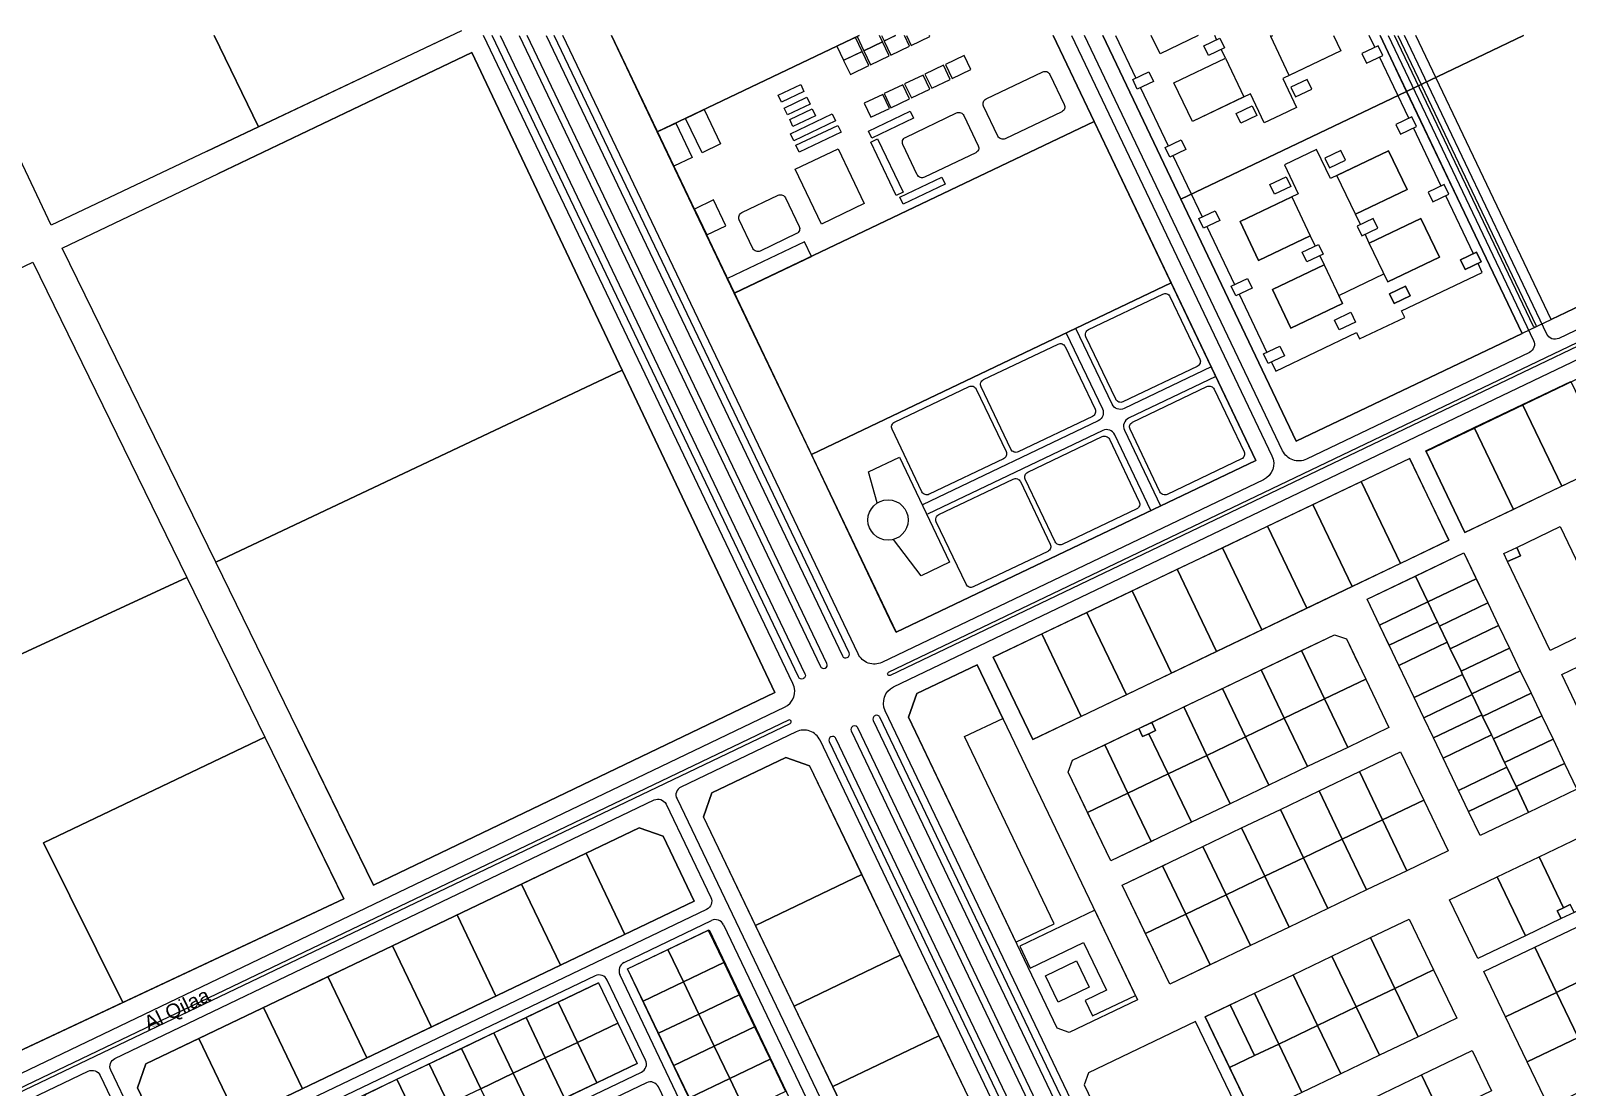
# Model space of a CAD drawing. Header units: metres. Extents: x 678805 to 1359287, y 2747329 to 5497370.
# Drawn here: x 679520 to 680379, y 2749093 to 2749684 of the extents above; entities that cross this region are included whole.
import ezdxf

# ---------------------------------------------------------------- set-up
doc = ezdxf.new("R2010")
doc.units = ezdxf.units.M
for name, color, linetype in [('00_XREF_TWQ_URBAN CONTEXT', 7, 'Continuous'), ('XREF_MON_EIT SUPPORT$0$01-TX-NOM Carrers-500', 253, 'Continuous'), ('XREF_MON_EIT SUPPORT$0$01-TX-NOM Carrers_1-2000', 8, 'Continuous'), ('XREF_MON_EIT SUPPORT$0$L-Edif', 6, 'Continuous'), ('XREF_MON_EIT SUPPORT$0$L-Límite Acera', 9, 'Continuous'), ('XREF_MON_EIT SUPPORT$0$L-Límite Parcela', 5, 'Continuous'), ('XREF_MON_EIT SUPPORT$0$L-Límite Parcela Interior', 254, 'Continuous'), ('XREF_MON_URBAN CONTEXT$0$Parcel', 7, 'Continuous'), ('XREF_MON_URBAN CONTEXT$0$XREF_MON_EIT SUPPORT', 7, 'Continuous')]:
    doc.layers.add(name, color=color, linetype=linetype)
doc.styles.add('XREF_MON_EIT SUPPORT$0$Standard', font='arial.ttf')

# ---------------------------------------------------------------- blocks, each defined once
blk = doc.blocks.new('XREF_MON_EIT SUPPORT')
at = {"layer": 'XREF_MON_EIT SUPPORT$0$L-Edif'}
for points in [[(679981.4, 2749680.34), (679971, 2749675.38), (679974.76, 2749667.51), (679985.16, 2749672.47)], [(679996.41, 2749677.83), (679986.01, 2749672.86), (679989.77, 2749664.99), (680000.16, 2749669.96)], [(679985.16, 2749672.46), (679974.76, 2749667.5), (679978.52, 2749659.63), (679988.92, 2749664.59)], [(680042.18, 2749670.22), (680031.78, 2749665.26), (680035.53, 2749657.38), (680045.93, 2749662.35)], [(680019.26, 2749659.28), (680008.86, 2749654.31), (680012.61, 2749646.44), (680023.01, 2749651.41)], [(680030.64, 2749664.71), (680020.24, 2749659.75), (680024, 2749651.88), (680034.4, 2749656.84)], [(679952.57, 2749650.16), (679939.92, 2749644.12), (679938.07, 2749647.99), (679950.72, 2749654.03)], [(680007.86, 2749653.84), (679997.46, 2749648.87), (680001.22, 2749641), (680011.61, 2749645.97)], [(679956, 2749642.98), (679943.35, 2749636.94), (679941.5, 2749640.81), (679954.15, 2749646.84)], [(679996.61, 2749648.47), (679986.21, 2749643.51), (679989.97, 2749635.64), (680000.37, 2749640.6)], [(679870.54, 2749627.44), (679880.86, 2749632.37), (679890.03, 2749613.16), (679879.71, 2749608.23)], [(679886.38, 2749635), (679896.7, 2749639.93), (679905.87, 2749620.72), (679895.55, 2749615.79)], [(679959.06, 2749636.55), (679946.41, 2749630.51), (679944.57, 2749634.38), (679957.22, 2749640.42)], [(679970.25, 2749633.67), (679946.88, 2749622.52), (679945.04, 2749626.38), (679968.4, 2749637.54)], [(680013.82, 2749635.2), (679990.45, 2749624.05), (679988.6, 2749627.91), (680011.97, 2749639.07)], [(679973.3, 2749627.27), (679949.93, 2749616.12), (679948.09, 2749619.99), (679971.45, 2749631.14)], [(680004.16, 2749591.83), (679989.87, 2749621.75), (679993.74, 2749623.6), (680008.02, 2749593.68)], [(679947.71, 2749606.58), (679971.7, 2749618.03), (679986.31, 2749587.41), (679962.33, 2749575.96)], [(680031.46, 2749598.23), (680008.1, 2749587.07), (680006.25, 2749590.94), (680029.62, 2749602.09)], [(679901.95, 2749589.41), (679891.26, 2749584.31), (679898.17, 2749569.83), (679908.86, 2749574.93)], [(679913.72, 2749537.25), (679956.73, 2749557.78), (679952.78, 2749566.05), (679909.77, 2749545.53)], [(680087.6, 2749155.45), (680105, 2749163.78), (680112.07, 2749149.03), (680094.67, 2749140.69)]]:
    blk.add_lwpolyline(points, close=True, dxfattribs=at)
for points in [[(679983.47, 2749681.33), (679982.25, 2749680.75), (679986, 2749672.88), (679996.4, 2749677.84), (679994.74, 2749681.33)], [(679995.96, 2749681.33), (679997.4, 2749678.32), (680003.72, 2749681.33)], [(680003.75, 2749681.33), (679997.41, 2749678.3), (680001.16, 2749670.43), (680011.56, 2749675.4), (680008.73, 2749681.33)], [(680009.94, 2749681.33), (680012.55, 2749675.87), (680022.95, 2749680.83), (680022.71, 2749681.33)], [(680126.88, 2749681.33), (680138.22, 2749657.58)], [(680172.99, 2749681.33), (680151.68, 2749671.16), (680146.83, 2749681.33)], [(680172.99, 2749681.33), (680151.68, 2749671.16), (680146.83, 2749681.33)], [(680248.77, 2749681.33), (680252.8, 2749672.89), (680220.31, 2749657.38), (680228.07, 2749641.14), (680219.04, 2749636.83), (680210.02, 2749632.52), (680202.26, 2749648.76), (680169.78, 2749633.26), (680159.44, 2749654.92), (680159.44, 2749654.92), (680188.32, 2749668.7), (680185.93, 2749673.7)], [(680176.13, 2749675.67), (680185.15, 2749679.98), (680187.74, 2749674.56), (680178.71, 2749670.25), (680176.13, 2749675.67)], [(680183.35, 2749679.11), (680182.29, 2749681.33)], [(680213.31, 2749681.33), (680213.59, 2749680.76), (680214.78, 2749681.33)], [(680248.77, 2749681.33), (680252.8, 2749672.89), (680223.92, 2749659.1), (680213.59, 2749680.76), (680214.78, 2749681.33)], [(680273.64, 2749675.67), (680264.61, 2749671.36), (680267.19, 2749665.95), (680276.22, 2749670.26), (680273.64, 2749675.67)], [(680271.83, 2749674.81), (680268.72, 2749681.33)], [(680188.32, 2749668.7), (680198.65, 2749647.04), (680169.78, 2749633.26), (680159.44, 2749654.92), (680188.32, 2749668.7)], [(680290.78, 2749635.1), (680282.4, 2749652.66), (680274.41, 2749669.4)], [(680136.42, 2749656.71), (680145.44, 2749661.02), (680148.03, 2749655.61), (680139, 2749651.3), (680136.42, 2749656.71)], [(680140.81, 2749652.16), (680156.31, 2749619.67)], [(680233.93, 2749656.72), (680224.9, 2749652.41), (680227.49, 2749647), (680236.51, 2749651.3), (680233.93, 2749656.72)], [(680194.22, 2749637.76), (680203.24, 2749642.07), (680205.83, 2749636.66), (680196.8, 2749632.35), (680194.22, 2749637.76)], [(680292.59, 2749635.96), (680283.56, 2749631.66), (680286.15, 2749626.24), (680295.17, 2749630.55), (680292.59, 2749635.96)], [(680308.88, 2749597.2), (680293.37, 2749629.69)], [(680154.51, 2749618.81), (680163.53, 2749623.12), (680166.12, 2749617.7), (680157.09, 2749613.4), (680154.51, 2749618.81)], [(680263.75, 2749575.66), (680260.97, 2749581.49), (680289.85, 2749595.27), (680289.85, 2749595.27), (680279.51, 2749616.93), (680247.02, 2749601.43), (680239.27, 2749617.67), (680230.24, 2749613.36), (680221.22, 2749609.06), (680228.97, 2749592.81), (680196.48, 2749577.3), (680206.82, 2749555.64), (680206.82, 2749555.64), (680235.7, 2749569.43), (680238.48, 2749563.6)], [(680252.88, 2749617.01), (680243.86, 2749612.7), (680246.44, 2749607.29), (680255.46, 2749611.59), (680252.88, 2749617.01)], [(680279.51, 2749616.93), (680289.85, 2749595.27), (680260.97, 2749581.49), (680250.63, 2749603.15), (680279.51, 2749616.93)], [(680158.9, 2749614.26), (680166.88, 2749597.53), (680175.27, 2749579.96)], [(680213.17, 2749598.06), (680222.2, 2749602.36), (680224.78, 2749596.95), (680215.76, 2749592.64), (680213.17, 2749598.06)], [(680310.68, 2749598.06), (680301.66, 2749593.75), (680304.24, 2749588.34), (680313.26, 2749592.64), (680310.68, 2749598.06)], [(680225.36, 2749591.09), (680235.7, 2749569.43), (680206.82, 2749555.64), (680196.48, 2749577.3), (680225.36, 2749591.09)], [(680326.97, 2749559.29), (680311.46, 2749591.78)], [(680173.46, 2749579.1), (680182.49, 2749583.41), (680185.07, 2749578), (680176.05, 2749573.69), (680173.46, 2749579.1)], [(680177.85, 2749574.55), (680193.36, 2749542.06)], [(680241.07, 2749558.18), (680243.45, 2749553.18), (680214.57, 2749539.4), (680224.91, 2749517.74), (680253.79, 2749531.53), (680251.64, 2749536.04), (680276.91, 2749548.1), (680279.06, 2749543.59), (680307.94, 2749557.37), (680297.6, 2749579.03), (680268.72, 2749565.25), (680266.34, 2749570.25)], [(680270.97, 2749579.11), (680261.95, 2749574.8), (680264.53, 2749569.38), (680273.56, 2749573.69), (680270.97, 2749579.11)], [(680297.6, 2749579.03), (680307.94, 2749557.37), (680279.06, 2749543.59), (680268.72, 2749565.25), (680297.6, 2749579.03)], [(680231.26, 2749560.15), (680240.29, 2749564.46), (680242.87, 2749559.05), (680233.85, 2749554.74), (680231.26, 2749560.15)], [(680319.75, 2749555.85), (680328.77, 2749560.16), (680331.36, 2749554.74), (680322.33, 2749550.43), (680319.75, 2749555.85)], [(680328.77, 2749560.16), (680319.75, 2749555.85), (680322.33, 2749550.43), (680331.36, 2749554.74), (680328.77, 2749560.16)], [(680214.04, 2749498.74), (680216.42, 2749493.74), (680261.55, 2749515.28), (680263.27, 2749511.67), (680288.54, 2749523.73), (680286.81, 2749527.34), (680331.94, 2749548.88), (680329.55, 2749553.88)], [(680243.45, 2749553.18), (680253.79, 2749531.53), (680224.91, 2749517.74), (680214.57, 2749539.4), (680243.45, 2749553.18)], [(680191.55, 2749541.2), (680200.58, 2749545.51), (680203.16, 2749540.09), (680194.14, 2749535.78), (680191.55, 2749541.2)], [(680280.04, 2749536.89), (680289.06, 2749541.2), (680291.65, 2749535.79), (680282.62, 2749531.48), (680280.04, 2749536.89)], [(680289.06, 2749541.2), (680280.04, 2749536.89), (680282.62, 2749531.48), (680291.65, 2749535.79), (680289.06, 2749541.2)], [(680195.94, 2749536.65), (680211.45, 2749504.16)], [(680249.36, 2749522.25), (680258.38, 2749526.56), (680260.96, 2749521.14), (680251.94, 2749516.83), (680249.36, 2749522.25)], [(680209.65, 2749503.3), (680218.67, 2749507.6), (680221.26, 2749502.19), (680212.23, 2749497.88), (680209.65, 2749503.3)], [(679988.68, 2749437.4), (680005.94, 2749445.64), (680034.04, 2749386.77), (680018.14, 2749379.19), (680002.57, 2749399.52)], [(679993.57, 2749419.95), (679988.68, 2749437.4)], [(680071.09, 2749174.36), (680092.48, 2749184.61), (680042.41, 2749289.25), (680063.75, 2749299.47), (680049.4, 2749329.42), (680015.75, 2749313.36), (680011.04, 2749300.04), (680071.09, 2749174.36)], [(680073.23, 2749171.99), (680079.09, 2749159.77), (680108.98, 2749174.1), (680121.77, 2749147.4), (680109.83, 2749141.68), (680113.99, 2749132.99), (680138, 2749144.49), (680115.19, 2749192.1), (680073.23, 2749171.99)]]:
    blk.add_lwpolyline(points, dxfattribs=at)
blk.add_circle((679999.59, 2749410.4), 11.28, dxfattribs=at)
at = {"layer": 'XREF_MON_EIT SUPPORT$0$L-Límite Acera'}
for p, q in [((679948.22, 2749291.9), (679883.73, 2749260.99)), ((680357.4, 2748458.17), (679961.56, 2749287.19)), ((679881.57, 2749254.41), (680054.82, 2748892.74)), ((679851.95, 2749162.85), (679900.85, 2749186.38)), ((679907.52, 2749184.03), (680013.86, 2748962.04)), ((679955.46, 2748934.07), (679849.61, 2749156.18))]:
    blk.add_line(p, q, dxfattribs=at)
for points in [[(679188.65, 2748944.62), (679941.7, 2749305.63, 0.413752), (679946.4, 2749318.96), (679773.38, 2749681.33)], [(679782.69, 2749681.33), (679953.13, 2749324.36, -0.414214), (679952.19, 2749321.69), (679952.1, 2749321.65, -0.414214), (679949.43, 2749322.59), (679778.14, 2749681.33)], [(679793.32, 2749681.33), (679961.78, 2749328.51, 0.414533), (679964.45, 2749327.57), (679964.45, 2749327.57, 0.413894), (679965.39, 2749330.23), (679797.76, 2749681.33)], [(679808.39, 2749681.33), (679974.05, 2749334.38, 0.414214), (679976.72, 2749333.44), (679976.81, 2749333.48, 0.414214), (679977.75, 2749336.15), (679812.94, 2749681.33)], [(680102.11, 2749681.33), (680214.29, 2749446.28, -0.413839), (680209.58, 2749432.95), (679996.18, 2749330.77, -0.414533), (679982.83, 2749335.48), (679817.7, 2749681.33)], [(680393.49, 2748475.41), (679998, 2749303.72, -0.413894), (680002.71, 2749317.05), (680761.78, 2749680.5, -0.414588), (680775.12, 2749675.79), (680816.34, 2749589.43)], [(680000.77, 2749323.44, -0.414533), (679999.44, 2749323.91), (679999.44, 2749323.91, -0.413894), (679999.91, 2749325.24), (680743.6, 2749681.33)], [(680279.24, 2749681.33), (680360.62, 2749510.81, -0.41384), (680358.27, 2749504.15), (680233.57, 2749444.44, -0.414588), (680220.23, 2749449.15), (680109.43, 2749681.33)], [(680284.67, 2749681.33), (680361.96, 2749519.37, -0.414214), (680361.59, 2749518.3), (680361.55, 2749518.28, -0.414214), (680360.55, 2749518.64), (680282.9, 2749681.33)], [(680728.32, 2749681.33), (680374.68, 2749512.01, -0.414588), (680368.01, 2749514.36), (680288.33, 2749681.33)], [(679192.12, 2748937.36, 0.414072), (679193.45, 2748936.89), (679944.85, 2749296.67, 0.413894), (679945.33, 2749298), (679945.33, 2749298, 0.414533), (679943.99, 2749298.47), (679192.59, 2748938.69, 0.414356), (679192.12, 2748937.36), (679192.12, 2748937.36)], [(680389.61, 2748473.55), (679994.99, 2749300.06, 0.414214), (679992.32, 2749301), (679992.23, 2749300.96, 0.414214), (679991.29, 2749298.29), (680385.91, 2748471.79)], [(680364.98, 2748461.79), (679970.36, 2749288.26, 0.414533), (679967.69, 2749289.21), (679967.6, 2749289.16, 0.413894), (679966.66, 2749286.5), (680361.28, 2748460.02)], [(680377.25, 2748467.65), (679982.63, 2749294.14, 0.414214), (679979.96, 2749295.08), (679979.96, 2749295.08, 0.414214), (679979.02, 2749292.42), (680373.64, 2748465.93)], [(679868.77, 2749253.81, -0.414302), (679875.44, 2749251.47), (679900.45, 2749199.25, -0.414213), (679898.1, 2749192.58), (679601.03, 2749050.27, -0.414214), (679587.69, 2749054.97), (679564.88, 2749102.59, -0.414126), (679567.23, 2749109.25), (679868.77, 2749253.81)], [(679842.51, 2749153.08, 0.414214), (679835.84, 2749155.43), (679664.98, 2749073.58, 0.414213), (679662.63, 2749066.92), (679684.11, 2749022.08, 0.414213), (679690.78, 2749019.73), (679861.64, 2749101.58, 0.414214), (679863.99, 2749108.25), (679842.51, 2749153.08)], [(679195.21, 2748930.91), (679552.26, 2749102.08, -0.414301), (679558.93, 2749099.73), (679582.84, 2749049.8, -0.414214), (679580.5, 2749043.13), (679527.73, 2749017.86)], [(679871.16, 2749093.28, 0.414213), (679864.49, 2749095.63), (679693.63, 2749013.78, 0.414214), (679691.28, 2749007.11), (679712.19, 2748963.46, 0.414213), (679718.86, 2748961.11), (679889.72, 2749042.96, 0.414214), (679892.07, 2749049.63), (679871.16, 2749093.28)]]:
    blk.add_lwpolyline(points, format="xyb", dxfattribs=at)
blk.add_lwpolyline([(680748.23, 2749681.33), (680000.77, 2749323.44)], dxfattribs=at)
for centre, radius, start, end in [((679952.54, 2749282.89), 10, 25.52305, 115.61331), ((679885.63, 2749256.72), 4.68, 113.96154, 209.58686), ((679903.01, 2749181.87), 5, 25.59611, 115.61331), ((679854.12, 2749158.34), 5, 115.61331, 205.59615)]:
    blk.add_arc(centre, radius, start, end, dxfattribs=at)
at = {"layer": 'XREF_MON_EIT SUPPORT$0$L-Límite Parcela'}
for points in [[(679618.72, 2749616.65), (679755.27, 2749681.33)], [(679844.87, 2749681.33), (680004.13, 2749347.71), (680205.31, 2749443.72), (680091.92, 2749681.33)], [(680119.62, 2749681.33), (680227.88, 2749454.49)], [(680227.88, 2749454.49), (680354.23, 2749514.79), (680274.75, 2749681.33)], [(680703.16, 2749681.33), (680370.52, 2749522.49), (680294.67, 2749681.33)], [(679667.99, 2749295.77), (679711.74, 2749206.2), (679936.32, 2749313.92), (679850.95, 2749494.22), (679766.82, 2749671.86), (679624.77, 2749604.04)], [(680569.78, 2749521.97), (680550.18, 2749562.88), (680543.51, 2749565.23), (680300.47, 2749448.78), (680322.23, 2749403.36), (680569.78, 2749521.97)], [(680313.21, 2749399.04), (680291.34, 2749444.88), (680058.42, 2749333.73), (680080.54, 2749287.56), (680313.21, 2749399.04)], [(680280.23, 2749339.43), (680267.48, 2749366.04), (680321.59, 2749391.97), (680334.62, 2749364.79)], [(680147.98, 2749231.16), (680124.13, 2749219.74), (680100.36, 2749269.34), (680102.71, 2749276.01), (680249.26, 2749346.22), (680255.93, 2749343.87), (680262.11, 2749330.97)], [(680139.15, 2749142.1), (680100.82, 2749123.74), (680094.15, 2749126.09), (680011.04, 2749300.04), (680015.75, 2749313.36), (680049.4, 2749329.42), (680139.15, 2749142.1)], [(679420.82, 2749178.01), (679463.85, 2749089.92), (679695.22, 2749198.45), (679651.52, 2749287.92)], [(679925.44, 2749183.66), (679896.34, 2749244.4), (679901.04, 2749257.74), (679942.39, 2749277.53), (679955.73, 2749272.83), (680157.75, 2748851.43), (680098.24, 2748822.93), (679925.44, 2749183.66)], [(679955.73, 2749272.83), (679942.39, 2749277.53), (679901.04, 2749257.74), (679896.34, 2749244.4)], [(679955.73, 2749272.83), (680157.75, 2748851.43)], [(679891.23, 2749197.2), (679873.79, 2749233.61), (679860.45, 2749238.31), (679584.43, 2749106.22), (679579.73, 2749092.88), (679597.22, 2749056.36), (679891.23, 2749197.2)], [(680157.75, 2748851.43), (680098.25, 2748822.91), (679896.34, 2749244.4)], [(680182.79, 2749163.01), (680157.18, 2749150.75), (680130.61, 2749206.21), (680154.8, 2749217.8)], [(679837.68, 2749151.59), (679666.33, 2749069.5)], [(679837.68, 2749151.59), (679859.28, 2749106.49)], [(680194.16, 2749140.74), (680177, 2749132.52), (680203.58, 2749077.06), (680222.15, 2749085.96)], [(680171.59, 2749129.93), (680111.6, 2749101.18), (680109.24, 2749094.51), (680133.6, 2749043.53), (680198.17, 2749074.47), (680171.59, 2749129.93)], [(679687.93, 2749024.41), (679859.28, 2749106.49)]]:
    blk.add_lwpolyline(points, dxfattribs=at)
for points in [[(679597.22, 2749056.36), (679579.73, 2749092.88), (679584.43, 2749106.22), (679860.45, 2749238.31), (679873.79, 2749233.61), (679891.23, 2749197.2)], [(679853.91, 2749159.36), (679899.63, 2749181.12), (680004.85, 2748960.01), (679959.13, 2748938.25)]]:
    blk.add_lwpolyline(points, close=True, dxfattribs=at)
at = {"layer": 'XREF_MON_EIT SUPPORT$0$L-Límite Parcela Interior'}
for points in [[(680054.41, 2749645.95), (680086.07, 2749661.05, -0.414214), (680090.07, 2749659.64), (680098.13, 2749642.73, -0.414214), (680096.72, 2749638.73), (680065.07, 2749623.63, -0.414214), (680061.07, 2749625.04), (680053, 2749641.95, -0.414214)], [(680009.29, 2749624.41), (680037.95, 2749638.09, -0.414214), (680041.95, 2749636.67), (680050.02, 2749619.77, -0.414214), (680048.6, 2749615.77), (680019.94, 2749602.09, -0.414214), (680015.94, 2749603.51), (680007.87, 2749620.41, -0.414214)], [(679917.79, 2749582.31), (679938.2, 2749592.05, -0.414214), (679942.2, 2749590.63), (679949.87, 2749574.56, -0.414214), (679948.45, 2749570.56), (679928.04, 2749560.82, -0.414214), (679924.04, 2749562.24), (679916.37, 2749578.31, -0.414214)], [(680111.64, 2749516.9), (680153.26, 2749536.76, -0.414214), (680157.25, 2749535.35), (680173.96, 2749500.35, -0.414214), (680172.54, 2749496.35), (680130.93, 2749476.49, -0.414214), (680126.93, 2749477.9), (680110.23, 2749512.9, -0.414214)], [(680053.03, 2749488.93), (680094.64, 2749508.79, -0.414214), (680098.64, 2749507.37), (680115.35, 2749472.37, -0.414214), (680113.93, 2749468.37), (680072.32, 2749448.52, -0.414214), (680068.32, 2749449.93), (680051.62, 2749484.93, -0.414214)], [(680003.28, 2749465.19), (680044.89, 2749485.05, -0.414214), (680048.89, 2749483.63), (680065.59, 2749448.63, -0.414214), (680064.18, 2749444.63), (680022.57, 2749424.77, -0.414214), (680018.57, 2749426.19), (680001.86, 2749461.19, -0.414214)], [(680136.35, 2749465.13), (680177.96, 2749484.99, -0.414214), (680181.96, 2749483.57), (680198.67, 2749448.57, -0.414214), (680197.25, 2749444.58), (680155.64, 2749424.72, -0.414214), (680151.64, 2749426.13), (680134.93, 2749461.13, -0.414214)], [(680077.74, 2749437.16), (680119.35, 2749457.02, -0.414214), (680123.35, 2749455.6), (680140.05, 2749420.6, -0.414214), (680138.64, 2749416.6), (680097.02, 2749396.74, -0.414214), (680093.03, 2749398.16), (680076.32, 2749433.16, -0.414214)], [(680027.99, 2749413.42), (680069.6, 2749433.28, -0.414214), (680073.6, 2749431.86), (680090.3, 2749396.86, -0.414214), (680088.89, 2749392.86), (680047.27, 2749373, -0.414214), (680043.27, 2749374.42), (680026.57, 2749409.42, -0.414214)]]:
    blk.add_lwpolyline(points, format="xyb", close=True, dxfattribs=at)
for points in [[(680099.24, 2749514.98), (680119.48, 2749472.56, -0.414196), (680117.12, 2749465.89), (680018.79, 2749418.96)], [(680180.33, 2749496.06), (680131.56, 2749472.78, -0.414232), (680124.9, 2749475.14), (680104.65, 2749517.57)], [(680182.92, 2749490.65), (680134.15, 2749467.37, 0.414195), (680131.79, 2749460.7), (680152.03, 2749418.29)], [(680146.61, 2749415.71), (680126.37, 2749458.12, 0.414231), (680119.71, 2749460.48), (680021.66, 2749413.68)]]:
    blk.add_lwpolyline(points, format="xyb", dxfattribs=at)
at = {"layer": 'XREF_MON_EIT SUPPORT$0$01-TX-NOM Carrers-500', "ltscale": 0.3, "style": 'XREF_MON_EIT SUPPORT$0$Standard'}
blk.add_text('Al Qilaa', height=1, rotation=25.95783, dxfattribs=at).set_placement((679588.45, 2749126.35))
at = {"layer": 'XREF_MON_EIT SUPPORT$0$01-TX-NOM Carrers_1-2000', "ltscale": 0.3, "style": 'XREF_MON_EIT SUPPORT$0$Standard'}
blk.add_text('Al Qilaa', height=8, rotation=25.955, dxfattribs=at).set_placement((679585.97, 2749124.75))
blk = doc.blocks.new('XREF_MON_URBAN CONTEXT')
at = {"layer": 'XREF_MON_URBAN CONTEXT$0$Parcel'}
for points in [[(679761.05, 2749684.06), (679647.41, 2749630.23), (679622.74, 2749681.33)], [(679622.74, 2749681.33), (679647.41, 2749630.23), (679531.46, 2749575.32), (679485.07, 2749673.27), (679502.53, 2749681.33)], [(679983.45, 2749681.33), (679870.54, 2749627.45), (679844.83, 2749681.33)], [(680091.92, 2749681.33), (680114.87, 2749633.25), (679913.61, 2749537.2), (679870.54, 2749627.45), (679983.45, 2749681.33)], [(680274.75, 2749681.33), (680289.62, 2749650.16), (680163.27, 2749589.86), (680119.62, 2749681.33)], [(680354.93, 2749681.33), (680289.62, 2749650.16), (680274.75, 2749681.33)], [(680385.55, 2749681.33), (680444.48, 2749557.86), (680354.23, 2749514.79), (680289.62, 2749650.16), (680354.93, 2749681.33)]]:
    blk.add_lwpolyline(points, dxfattribs=at)
for points in [[(679850.95, 2749494.22), (679623.54, 2749386.76), (679537.72, 2749562.47), (679766.82, 2749671.86), (679850.95, 2749494.22)], [(680354.23, 2749514.79), (680227.88, 2749454.49), (680163.27, 2749589.86), (680289.62, 2749650.16), (680354.23, 2749514.79)], [(680157.94, 2749543), (679956.68, 2749446.95), (679913.61, 2749537.2), (680114.87, 2749633.25), (680157.94, 2749543)], [(679607.39, 2749378.26), (679448.84, 2749304.9), (679364.65, 2749479.84), (679521.26, 2749554.61), (679607.39, 2749378.26)], [(679956.68, 2749446.95), (680157.94, 2749543), (680205.31, 2749443.72), (680004.06, 2749347.67), (680002.34, 2749351.27), (679956.68, 2749446.95)], [(679623.54, 2749386.76), (679850.95, 2749494.22), (679936.32, 2749313.92), (679711.74, 2749206.2), (679623.54, 2749386.76)], [(680403.4, 2749442.25), (680376.34, 2749429.29), (680354.44, 2749475), (680381.51, 2749487.92), (680403.4, 2749442.25)], [(680376.34, 2749429.29), (680349.29, 2749416.33), (680327.36, 2749462.08), (680354.44, 2749475), (680376.34, 2749429.29)], [(680349.29, 2749416.33), (680322.23, 2749403.36), (680300.29, 2749449.16), (680327.36, 2749462.08), (680349.29, 2749416.33)], [(680286.16, 2749386.08), (680264.19, 2749431.93), (680291.26, 2749444.85), (680313.21, 2749399.04), (680286.16, 2749386.08)], [(680286.16, 2749386.08), (680259.1, 2749373.12), (680237.11, 2749419.01), (680264.19, 2749431.93), (680286.16, 2749386.08)], [(680259.1, 2749373.12), (680233.85, 2749361.02), (680211.84, 2749406.95), (680237.11, 2749419.01), (680259.1, 2749373.12)], [(680233.85, 2749361.02), (680208.6, 2749348.92), (680186.57, 2749394.89), (680211.84, 2749406.95), (680233.85, 2749361.02)], [(680346.1, 2749387.1), (680353.31, 2749390.44), (680351.19, 2749395), (680375.51, 2749406.72), (680401.44, 2749352.61), (680369.88, 2749337.48), (680346.1, 2749387.1)], [(680208.6, 2749348.92), (680183.35, 2749336.82), (680161.3, 2749382.83), (680186.57, 2749394.89), (680208.6, 2749348.92)], [(680328.51, 2749377.54), (680301.45, 2749364.58), (680294.54, 2749379.01), (680321.59, 2749391.97), (680328.51, 2749377.54)], [(680346.1, 2749387.1), (680343.95, 2749391.59), (680351.19, 2749395), (680353.31, 2749390.44), (680346.1, 2749387.1)], [(680183.35, 2749336.82), (680158.1, 2749324.72), (680136.04, 2749370.77), (680161.3, 2749382.83), (680183.35, 2749336.82)], [(679651, 2749288.97), (679527.22, 2749229.79), (679571.56, 2749140.45), (679463.85, 2749089.92), (679375.44, 2749270.93), (679448.84, 2749304.9), (679607.39, 2749378.26), (679651, 2749288.97)], [(680301.45, 2749364.58), (680274.4, 2749351.61), (680267.48, 2749366.04), (680294.54, 2749379.01), (680301.45, 2749364.58)], [(680334.99, 2749364.01), (680307.93, 2749351.05), (680306.85, 2749353.3), (680301.45, 2749364.58), (680328.51, 2749377.54), (680334.99, 2749364.01)], [(680158.1, 2749324.72), (680132.85, 2749312.62), (680110.77, 2749358.71), (680136.04, 2749370.77), (680158.1, 2749324.72)], [(680132.85, 2749312.62), (680107.6, 2749300.52), (680085.5, 2749346.65), (680110.77, 2749358.71), (680132.85, 2749312.62)], [(680306.85, 2749353.3), (680279.8, 2749340.34), (680274.4, 2749351.61), (680301.45, 2749364.58), (680306.85, 2749353.3)], [(680341.04, 2749351.39), (680313.98, 2749338.42), (680312.25, 2749342.03), (680307.93, 2749351.05), (680334.99, 2749364.01), (680341.04, 2749351.39)], [(680307.93, 2749351.05), (680312.25, 2749342.03), (680285.2, 2749329.07), (680279.8, 2749340.34), (680306.85, 2749353.3), (680307.93, 2749351.05)], [(680347.09, 2749338.76), (680320.03, 2749325.8), (680313.98, 2749338.42), (680341.04, 2749351.39), (680347.09, 2749338.76)], [(680107.6, 2749300.52), (680080.54, 2749287.56), (680058.42, 2749333.73), (680085.5, 2749346.65), (680107.6, 2749300.52)], [(680266.73, 2749321.33), (680243.73, 2749310.31), (680230.77, 2749337.36), (680249.26, 2749346.22), (680255.93, 2749343.87), (680266.73, 2749321.33)], [(680313.98, 2749338.42), (680320.03, 2749325.8), (680320.9, 2749323.99), (680293.84, 2749311.03), (680285.2, 2749329.07), (680312.25, 2749342.03), (680313.98, 2749338.42)], [(680243.73, 2749310.31), (680221.19, 2749299.51), (680208.22, 2749326.56), (680230.77, 2749337.36), (680243.73, 2749310.31)], [(680353.13, 2749326.13), (680326.08, 2749313.17), (680320.9, 2749323.99), (680320.03, 2749325.8), (680347.09, 2749338.76), (680353.13, 2749326.13)], [(680412.77, 2749308.13), (680389.32, 2749296.9), (680376.36, 2749323.95), (680399.8, 2749335.19), (680412.77, 2749308.13)], [(680221.19, 2749299.51), (680199.54, 2749289.14), (680186.58, 2749316.19), (680208.22, 2749326.56), (680221.19, 2749299.51)], [(680326.08, 2749313.17), (680326.3, 2749312.72), (680299.24, 2749299.76), (680293.84, 2749311.03), (680320.9, 2749323.99), (680326.08, 2749313.17)], [(680359.18, 2749313.51), (680332.13, 2749300.55), (680331.7, 2749301.45), (680326.3, 2749312.72), (680326.08, 2749313.17), (680353.13, 2749326.13), (680359.18, 2749313.51)], [(680199.54, 2749289.14), (680177.9, 2749278.77), (680164.94, 2749305.82), (680186.58, 2749316.19), (680199.54, 2749289.14)], [(680256.7, 2749283.25), (680243.73, 2749310.31), (680266.73, 2749321.33), (680279.69, 2749294.27), (680256.7, 2749283.25)], [(680177.9, 2749278.77), (680156.26, 2749268.4), (680145.49, 2749290.87), (680149.25, 2749292.58), (680147.15, 2749297.19), (680164.94, 2749305.82), (680177.9, 2749278.77)], [(680256.7, 2749283.25), (680234.15, 2749272.45), (680221.19, 2749299.51), (680243.73, 2749310.31), (680256.7, 2749283.25)], [(680331.7, 2749301.45), (680304.64, 2749288.48), (680299.24, 2749299.76), (680326.3, 2749312.72), (680331.7, 2749301.45)], [(680365.23, 2749300.88), (680338.18, 2749287.92), (680337.1, 2749290.18), (680332.13, 2749300.55), (680359.18, 2749313.51), (680365.23, 2749300.88)], [(680145.49, 2749290.87), (680141.96, 2749289.26), (680139.89, 2749293.82), (680147.15, 2749297.19), (680149.25, 2749292.58), (680145.49, 2749290.87)], [(680234.15, 2749272.45), (680212.51, 2749262.08), (680199.54, 2749289.14), (680221.19, 2749299.51), (680234.15, 2749272.45)], [(680332.13, 2749300.55), (680337.1, 2749290.18), (680310.04, 2749277.21), (680304.64, 2749288.48), (680331.7, 2749301.45), (680332.13, 2749300.55)], [(680371.5, 2749287.81), (680344.44, 2749274.84), (680338.18, 2749287.92), (680365.23, 2749300.88), (680371.5, 2749287.81)], [(679571.56, 2749140.45), (679527.22, 2749229.79), (679651, 2749288.97), (679695.22, 2749198.45), (679571.56, 2749140.45)], [(680145.49, 2749290.87), (680156.26, 2749268.4), (680133.71, 2749257.59), (680120.75, 2749284.65), (680139.89, 2749293.82), (680141.96, 2749289.26), (680145.49, 2749290.87)], [(680212.51, 2749262.08), (680190.86, 2749251.71), (680177.9, 2749278.77), (680199.54, 2749289.14), (680212.51, 2749262.08)], [(680338.18, 2749287.92), (680344.44, 2749274.84), (680345.74, 2749272.14), (680318.69, 2749259.18), (680310.04, 2749277.21), (680337.1, 2749290.18), (680338.18, 2749287.92)], [(680133.71, 2749257.59), (680111.16, 2749246.79), (680100.36, 2749269.34), (680102.71, 2749276.01), (680120.75, 2749284.65), (680133.71, 2749257.59)], [(680299.14, 2749253.69), (680276.14, 2749242.67), (680263.18, 2749269.73), (680286.17, 2749280.75), (680299.14, 2749253.69)], [(680377.98, 2749274.28), (680350.93, 2749261.32), (680345.74, 2749272.14), (680344.44, 2749274.84), (680371.5, 2749287.81), (680377.98, 2749274.28)], [(679984.83, 2749212.13), (679925.44, 2749183.66), (679896.34, 2749244.4), (679901.04, 2749257.74), (679942.39, 2749277.53), (679955.73, 2749272.83), (679984.83, 2749212.13)], [(680190.86, 2749251.71), (680169.22, 2749241.34), (680156.26, 2749268.4), (680177.9, 2749278.77), (680190.86, 2749251.71)], [(680350.93, 2749261.32), (680351.36, 2749260.41), (680324.3, 2749247.45), (680318.69, 2749259.18), (680345.74, 2749272.14), (680350.93, 2749261.32)], [(680357.84, 2749246.89), (680351.36, 2749260.41), (680350.93, 2749261.32), (680377.98, 2749274.28), (680384.89, 2749259.85), (680357.84, 2749246.89)], [(680169.22, 2749241.34), (680146.67, 2749230.54), (680133.71, 2749257.59), (680156.26, 2749268.4), (680169.22, 2749241.34)], [(680276.14, 2749242.67), (680253.59, 2749231.87), (680240.63, 2749258.92), (680263.18, 2749269.73), (680276.14, 2749242.67)], [(680146.67, 2749230.54), (680124.13, 2749219.74), (680111.16, 2749246.79), (680133.71, 2749257.59), (680146.67, 2749230.54)], [(680253.59, 2749231.87), (680231.95, 2749221.5), (680218.99, 2749248.55), (680240.63, 2749258.92), (680253.59, 2749231.87)], [(680357.84, 2749246.89), (680330.78, 2749233.92), (680324.3, 2749247.45), (680351.36, 2749260.41), (680357.84, 2749246.89)], [(680231.95, 2749221.5), (680210.31, 2749211.13), (680197.34, 2749238.18), (680218.99, 2749248.55), (680231.95, 2749221.5)], [(680289.75, 2749214.26), (680276.14, 2749242.67), (680299.14, 2749253.69), (680312.75, 2749225.28), (680289.75, 2749214.26)], [(679852.45, 2749178.62), (679830.68, 2749224.07), (679860.45, 2749238.31), (679873.79, 2749233.61), (679891.23, 2749197.2), (679852.45, 2749178.62)], [(680210.31, 2749211.13), (680188.66, 2749200.76), (680175.7, 2749227.81), (680197.34, 2749238.18), (680210.31, 2749211.13)], [(680289.75, 2749214.26), (680267.21, 2749203.46), (680253.59, 2749231.87), (680276.14, 2749242.67), (680289.75, 2749214.26)], [(680267.21, 2749203.46), (680245.56, 2749193.09), (680231.95, 2749221.5), (680253.59, 2749231.87), (680267.21, 2749203.46)], [(680402.9, 2749200.28), (680383.24, 2749190.86), (680381.1, 2749195.34), (680377.31, 2749193.52), (680363.68, 2749221.97), (680387.13, 2749233.2), (680402.9, 2749200.28)], [(679852.45, 2749178.62), (679816.38, 2749161.34), (679794.6, 2749206.8), (679830.68, 2749224.07), (679852.45, 2749178.62)], [(680188.66, 2749200.76), (680166.12, 2749189.96), (680153.15, 2749217.01), (680175.7, 2749227.81), (680188.66, 2749200.76)], [(680245.56, 2749193.09), (680223.92, 2749182.72), (680210.31, 2749211.13), (680231.95, 2749221.5), (680245.56, 2749193.09)], [(680377.31, 2749193.52), (680373.88, 2749191.88), (680376.05, 2749187.42), (680356.01, 2749177.81), (680340.23, 2749210.73), (680363.68, 2749221.97), (680377.31, 2749193.52)], [(680006.44, 2749167.04), (679947.04, 2749138.56), (679925.44, 2749183.66), (679984.83, 2749212.13), (680006.44, 2749167.04)], [(680166.12, 2749189.96), (680143.57, 2749179.15), (680130.61, 2749206.21), (680153.15, 2749217.01), (680166.12, 2749189.96)], [(680223.92, 2749182.72), (680202.27, 2749172.35), (680188.66, 2749200.76), (680210.31, 2749211.13), (680223.92, 2749182.72)], [(679816.38, 2749161.34), (679780.3, 2749144.06), (679758.52, 2749189.53), (679794.6, 2749206.8), (679816.38, 2749161.34)], [(680356.01, 2749177.81), (680329.4, 2749165.07), (680313.63, 2749197.98), (680340.23, 2749210.73), (680356.01, 2749177.81)], [(680202.27, 2749172.35), (680179.73, 2749161.55), (680166.12, 2749189.96), (680188.66, 2749200.76), (680202.27, 2749172.35)], [(680383.24, 2749190.86), (680376.08, 2749187.43), (680376.1, 2749187.46), (680376.05, 2749187.42), (680373.88, 2749191.88), (680377.31, 2749193.52), (680381.1, 2749195.34), (680383.24, 2749190.86)], [(679780.3, 2749144.06), (679744.23, 2749126.78), (679722.44, 2749172.26), (679758.52, 2749189.53), (679780.3, 2749144.06)], [(680179.73, 2749161.55), (680157.18, 2749150.75), (680143.57, 2749179.15), (680166.12, 2749189.96), (680179.73, 2749161.55)], [(680304.7, 2749158.77), (680283.05, 2749148.4), (680269.44, 2749176.81), (680291.08, 2749187.18), (680304.7, 2749158.77)], [(679907.65, 2749162.93), (679885.1, 2749152.13), (679876.46, 2749170.16), (679899.01, 2749180.97), (679907.65, 2749162.93)], [(680283.05, 2749148.4), (680261.41, 2749138.03), (680247.8, 2749166.44), (680269.44, 2749176.81), (680283.05, 2749148.4)], [(680400.42, 2749159.18), (680373.36, 2749146.21), (680361.27, 2749171.46), (680388.32, 2749184.43), (680400.42, 2749159.18)], [(679744.23, 2749126.78), (679708.15, 2749109.5), (679686.36, 2749155), (679722.44, 2749172.26), (679744.23, 2749126.78)], [(679885.1, 2749152.13), (679862.55, 2749141.33), (679853.91, 2749159.36), (679876.46, 2749170.16), (679885.1, 2749152.13)], [(680373.36, 2749146.21), (680344.96, 2749132.6), (680332.86, 2749157.85), (680361.27, 2749171.46), (680373.36, 2749146.21)], [(679916.29, 2749144.89), (679893.74, 2749134.09), (679885.1, 2749152.13), (679907.65, 2749162.93), (679916.29, 2749144.89)], [(680028.06, 2749121.95), (679968.64, 2749093.47), (679947.04, 2749138.56), (680006.44, 2749167.04), (680028.06, 2749121.95)], [(680261.41, 2749138.03), (680239.76, 2749127.66), (680226.15, 2749156.07), (680247.8, 2749166.44), (680261.41, 2749138.03)], [(679708.15, 2749109.5), (679672.08, 2749092.22), (679650.28, 2749137.73), (679686.36, 2749155), (679708.15, 2749109.5)], [(679848.48, 2749129.04), (679825.93, 2749118.24), (679815.13, 2749140.79), (679837.68, 2749151.59), (679848.48, 2749129.04)], [(679893.74, 2749134.09), (679871.19, 2749123.29), (679862.55, 2749141.33), (679885.1, 2749152.13), (679893.74, 2749134.09)], [(680239.76, 2749127.66), (680218.12, 2749117.29), (680204.51, 2749145.7), (680226.15, 2749156.07), (680239.76, 2749127.66)], [(680296.01, 2749121.35), (680283.05, 2749148.4), (680304.7, 2749158.77), (680317.66, 2749131.72), (680296.01, 2749121.35)], [(680412.52, 2749133.92), (680385.46, 2749120.96), (680373.36, 2749146.21), (680400.42, 2749159.18), (680412.52, 2749133.92)], [(679924.93, 2749126.85), (679902.38, 2749116.05), (679893.74, 2749134.09), (679916.29, 2749144.89), (679924.93, 2749126.85)], [(680218.12, 2749117.29), (680204.59, 2749110.81), (680190.98, 2749139.22), (680204.51, 2749145.7), (680218.12, 2749117.29)], [(680296.01, 2749121.35), (680274.37, 2749110.98), (680261.41, 2749138.03), (680283.05, 2749148.4), (680296.01, 2749121.35)], [(680385.46, 2749120.96), (680357.06, 2749107.35), (680344.96, 2749132.6), (680373.36, 2749146.21), (680385.46, 2749120.96)], [(679672.08, 2749092.22), (679636, 2749074.94), (679614.19, 2749120.46), (679650.28, 2749137.73), (679672.08, 2749092.22)], [(679825.93, 2749118.24), (679807.9, 2749109.6), (679797.1, 2749132.15), (679815.13, 2749140.79), (679825.93, 2749118.24)], [(679902.38, 2749116.05), (679879.84, 2749105.25), (679871.19, 2749123.29), (679893.74, 2749134.09), (679902.38, 2749116.05)], [(680204.59, 2749110.81), (680190.61, 2749104.11), (680177, 2749132.52), (680190.98, 2749139.22), (680204.59, 2749110.81)], [(680274.37, 2749110.98), (680252.73, 2749100.61), (680239.76, 2749127.66), (680261.41, 2749138.03), (680274.37, 2749110.98)], [(679807.9, 2749109.6), (679789.86, 2749100.96), (679779.06, 2749123.51), (679797.1, 2749132.15), (679807.9, 2749109.6)], [(679836.74, 2749095.69), (679825.93, 2749118.24), (679848.48, 2749129.04), (679859.28, 2749106.49), (679836.74, 2749095.69)], [(679933.57, 2749108.82), (679911.02, 2749098.02), (679902.38, 2749116.05), (679924.93, 2749126.85), (679933.57, 2749108.82)], [(680252.73, 2749100.61), (680231.08, 2749090.24), (680218.12, 2749117.29), (680239.76, 2749127.66), (680252.73, 2749100.61)], [(679636, 2749074.94), (679597.22, 2749056.36), (679579.73, 2749092.88), (679584.43, 2749106.22), (679614.19, 2749120.46), (679636, 2749074.94)], [(679789.86, 2749100.96), (679771.82, 2749092.32), (679761.02, 2749114.87), (679779.06, 2749123.51), (679789.86, 2749100.96)], [(679836.74, 2749095.69), (679818.7, 2749087.05), (679807.9, 2749109.6), (679825.93, 2749118.24), (679836.74, 2749095.69)], [(680049.67, 2749076.87), (679990.24, 2749048.38), (679968.64, 2749093.47), (680028.06, 2749121.95), (680049.67, 2749076.87)], [(680231.08, 2749090.24), (680203.58, 2749077.06), (680190.61, 2749104.11), (680204.59, 2749110.81), (680218.12, 2749117.29), (680231.08, 2749090.24)], [(680397.56, 2749095.71), (680369.15, 2749082.1), (680357.06, 2749107.35), (680385.46, 2749120.96), (680397.56, 2749095.71)], [(679771.82, 2749092.32), (679753.79, 2749083.68), (679742.98, 2749106.22), (679761.02, 2749114.87), (679771.82, 2749092.32)], [(679818.7, 2749087.05), (679800.66, 2749078.41), (679789.86, 2749100.96), (679807.9, 2749109.6), (679818.7, 2749087.05)], [(679911.02, 2749098.02), (679888.48, 2749087.21), (679879.84, 2749105.25), (679902.38, 2749116.05), (679911.02, 2749098.02)], [(679942.21, 2749090.78), (679919.66, 2749079.98), (679911.02, 2749098.02), (679933.57, 2749108.82), (679942.21, 2749090.78)], [(680337.1, 2749091.14), (680308.69, 2749077.53), (680297.89, 2749100.07), (680326.3, 2749113.68), (680337.1, 2749091.14)], [(679753.79, 2749083.68), (679735.75, 2749075.04), (679724.95, 2749097.58), (679742.98, 2749106.22), (679753.79, 2749083.68)], [(679800.66, 2749078.41), (679782.62, 2749069.77), (679771.82, 2749092.32), (679789.86, 2749100.96), (679800.66, 2749078.41)], [(680308.69, 2749077.53), (680281.64, 2749064.56), (680270.84, 2749087.11), (680297.89, 2749100.07), (680308.69, 2749077.53)], [(679735.75, 2749075.04), (679717.71, 2749066.4), (679706.91, 2749088.94), (679724.95, 2749097.58), (679735.75, 2749075.04)], [(679919.66, 2749079.98), (679897.12, 2749069.18), (679888.48, 2749087.21), (679911.02, 2749098.02), (679919.66, 2749079.98)]]:
    blk.add_lwpolyline(points, close=True, dxfattribs=at)
at = {"layer": 'XREF_MON_URBAN CONTEXT$0$XREF_MON_EIT SUPPORT'}
blk.add_blockref('XREF_MON_EIT SUPPORT', (0, 0), dxfattribs=at)

msp = doc.modelspace()

# ---------------------------------------------------------------- block references
at = {"layer": '00_XREF_TWQ_URBAN CONTEXT'}
msp.add_blockref('XREF_MON_URBAN CONTEXT', (0, 0), dxfattribs=at)

doc.saveas('drawing.dxf')
